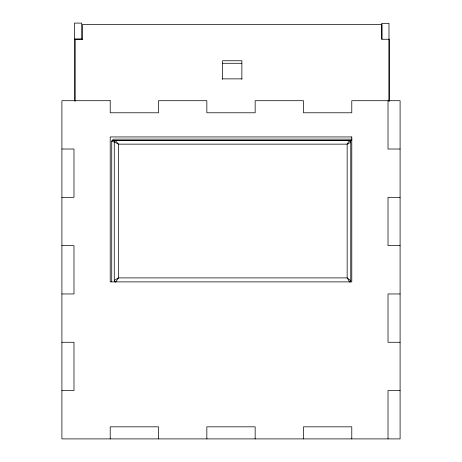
<?xml version="1.0" encoding="UTF-8"?>
<svg xmlns="http://www.w3.org/2000/svg" width="462" height="462" viewBox="0 0 462 462"><rect width="100%" height="100%" fill="white"/><g stroke="black" fill="none" stroke-linecap="round" stroke-linejoin="round"><path stroke-width="0.69" d="M352.044 139.143L114.64 139.143A3.026 3.026 0 0 0 112.127 140.448L115.35 140.61L118.463 144.15L118.463 277.899L115.662 282.068A1.779 1.779 0 0 1 114.27 280.353L114.281 141.95L115.35 140.61L351.721 140.333L112.133 140.454A2.882 2.882 0 0 0 111.729 141.326L111.729 281.808M114.281 280.353L118.463 277.899L347.164 277.899L350.756 280.729A1.392 1.392 0 0 1 349.682 282.063L347.164 277.899L347.164 144.15L349.376 140.61A1.779 1.779 0 0 1 350.768 142.325L350.756 280.729M74.463 39.022L81.71 39.022M82.438 39.247L75.191 39.247L75.191 101.161M222.545 63.282L241.869 63.282M222.545 78.869L241.869 78.869M61.902 149.018L73.984 149.018L73.984 197.332L61.902 197.332M400.098 149.018L388.016 149.018L388.016 100.704M400.098 197.332L388.016 197.332L388.016 245.645L400.098 245.645M61.902 245.645L73.984 245.645L73.984 293.959L61.902 293.959M400.098 293.959L388.016 293.959L388.016 342.273L400.098 342.273M61.902 342.273L73.984 342.273L73.984 390.586L61.902 390.586M400.098 390.586L388.016 390.586L388.016 438.9M111.729 141.326L114.281 141.95L118.463 144.15L347.164 144.15L350.756 142.325L349.376 140.61L115.35 140.61A1.392 1.392 0 0 0 114.27 141.95M389.229 101.161L389.229 39.247L381.739 39.247L381.739 23.325L388.987 23.325L388.987 101.282M381.982 39.247L381.982 24.526L82.438 24.526L82.438 39.668M351.784 438.9L351.784 426.824L303.47 426.824L303.47 438.9M255.157 438.9L255.157 426.824L206.843 426.824L206.843 438.9M241.869 79.302L241.869 60.753L222.545 60.753L222.545 79.302M158.53 438.9L158.53 426.824L110.216 426.824L110.216 438.9M81.71 39.426L81.71 23.1L74.463 23.1L74.463 101.057M110.216 100.704L61.902 100.704L61.902 438.9L400.098 438.9L400.098 100.704L351.784 100.704L351.784 112.786L303.47 112.786L303.47 100.704L255.157 100.704L255.157 112.786L206.843 112.786L206.843 100.704L158.53 100.704L158.53 112.786L110.216 112.786L110.216 100.704M351.784 136.943L110.216 136.943L110.216 281.884L351.784 281.884L351.784 136.943"/></g></svg>
